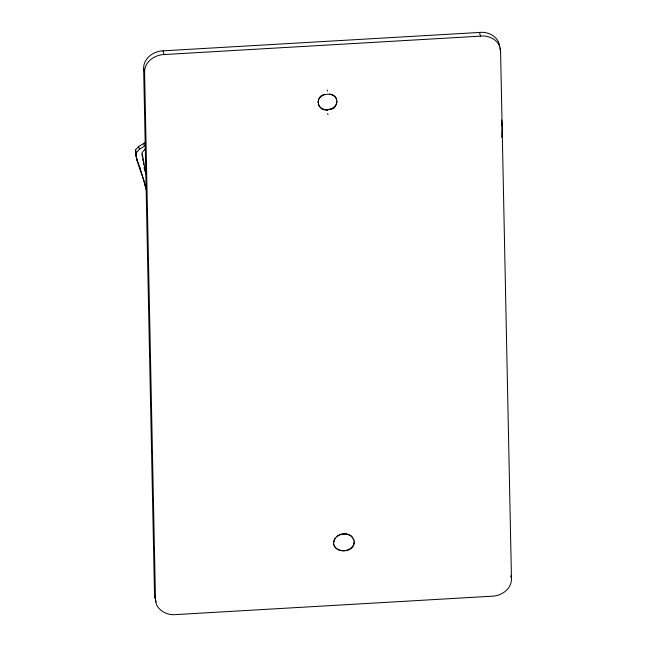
<?xml version="1.0" encoding="UTF-8"?>
<svg xmlns="http://www.w3.org/2000/svg" width="647" height="647" viewBox="0 0 647 647"><rect width="100%" height="100%" fill="white"/><g stroke="black" fill="none" stroke-linecap="round" stroke-linejoin="round"><path stroke-width="0.97" d="M156.073 601.896L154.536 595.652L143.642 68.404C143.416 58.254 153.638 51.081 163.06 50.846L479.532 32.447C488.493 31.266 499.419 37.097 499.589 46.98M144.588 72.1C144.362 61.95 154.584 54.777 164.006 54.55L480.486 36.143C489.698 34.881 500.883 41.198 500.576 51.396L511.47 578.653C511.817 588.843 501.498 596.065 492.052 596.202L175.58 614.601C166.4 615.62 155.506 609.417 155.482 599.348L144.588 72.1L143.642 68.404M501.74 137.334L502.298 126.319L501.724 120.027M317.984 102.622C318.235 93.346 333.31 90.936 336.666 99.492M336.966 101.255C336.715 110.532 321.64 112.942 318.292 104.393M333.666 542.744C334.394 533.726 347.981 530.855 352.995 538.013M354.184 542C353.488 551.94 337.127 554.139 333.884 544.693M335.106 538.167C326.654 553.695 357.395 555.652 353.901 539.792M146.562 190.679C144.176 176.777 136.007 164.128 135.53 149.926L138.66 146.473L145.316 142.566M137.665 162.486L136.355 157.172L136.258 152.773L139.388 149.32L144.394 146.117L143.666 143.27M145.615 148.365L142.049 152.708L145.915 173.994M336.796 536.355L338.244 535.417M324.818 94.316C314.353 96.12 317.362 111.769 327.673 109.974M330.132 109.561C337.556 108.405 339.618 97.285 332.065 94.688M333.86 108.154L326.8 110.144M338.963 534.948L341.47 534.034M342.36 533.912L346.8 533.904M329.752 94.033L331.288 94.47M347.617 534.171L351.345 536.015L353.966 540.051M136.938 159.639L139.995 167.856L146.634 190.59M145.624 172.482L144.152 167.662L145.033 171.099M499.864 48.63L500.576 51.396M479.532 32.447L480.486 36.143M501.813 124.418L502.298 126.319M510.758 575.879L511.235 577.731M327.196 90.038L327.471 91.114M327.689 113.581L327.956 114.648M163.06 50.846L164.006 54.55M138.66 146.473L139.388 149.32M144.75 184.152L145.486 186.999M135.53 149.926L136.258 152.773M139.995 167.856L140.722 170.703M135.619 154.326L136.355 157.172M154.536 595.652L155.482 599.348M141.952 154.115L142.421 157.019M142.736 158.952L143.052 160.885M143.367 162.826L143.683 164.759"/></g></svg>
